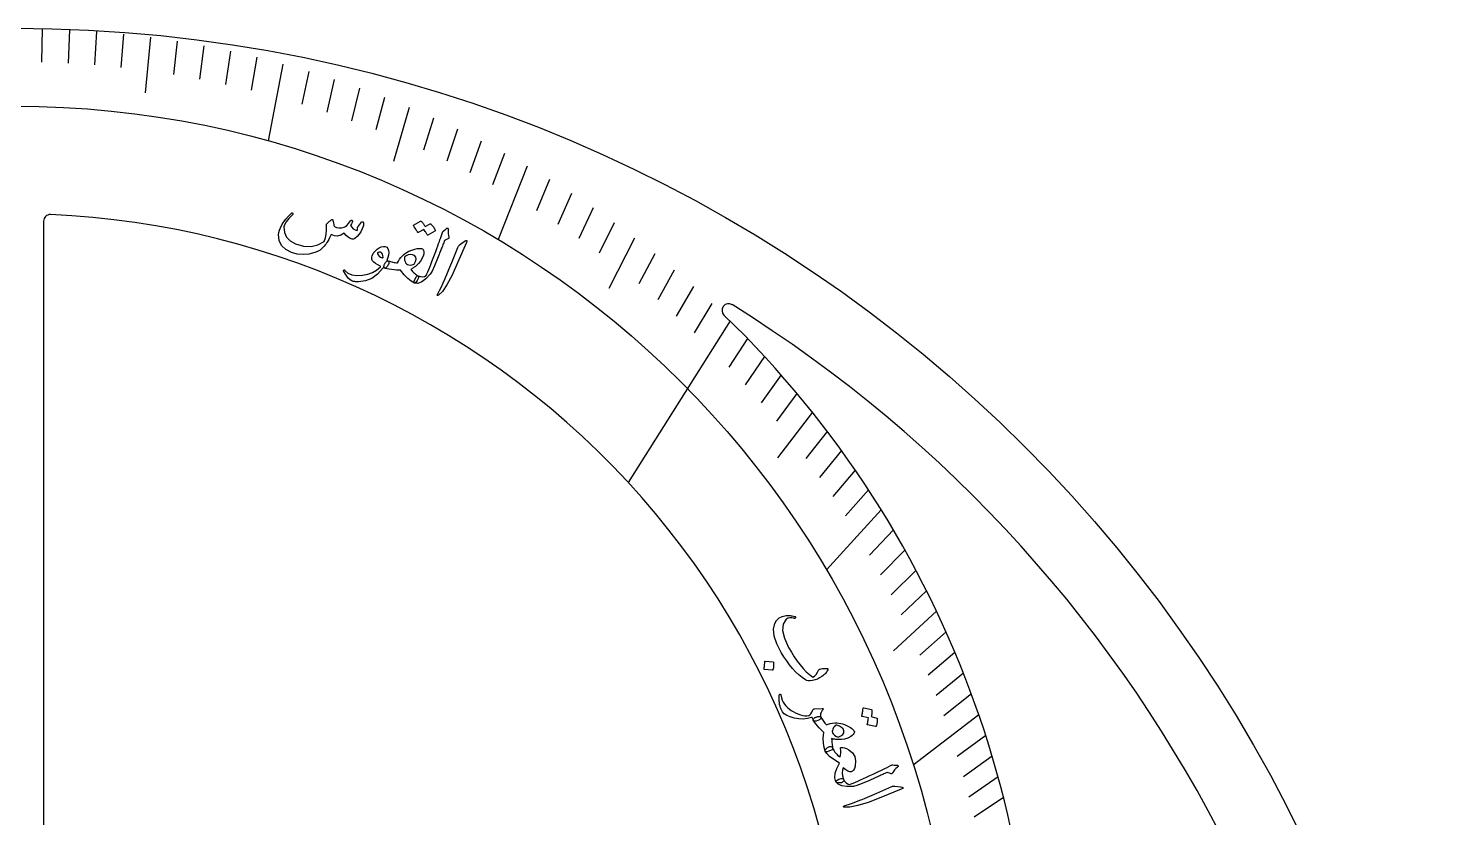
# Model space of a CAD drawing. Header units: millimetres. Extents: x -54 to 54, y -54 to 54.
# Drawn here: x 0.5 to 54, y 24.1 to 54 of the extents above; entities that cross this region are included whole.
import ezdxf

# ---------------------------------------------------------------- set-up
doc = ezdxf.new("R2010")
doc.units = ezdxf.units.MM
for name, color, linetype in [('CUT_INNER', 6, 'Continuous'), ('CUT_OUTER', 1, 'Continuous'), ('ENGRAVE', 7, 'Continuous'), ('ENGRAVE_FINE', 8, 'Continuous'), ('TEXT', 5, 'Continuous')]:
    doc.layers.add(name, color=color, linetype=linetype)

msp = doc.modelspace()

# ---------------------------------------------------------------- linework, layer by layer
at = {"layer": 'CUT_INNER'}
msp.add_lwpolyline([(1.08, 46.702), (1.08, 18.127)], dxfattribs=at)
for centre, radius, start, end in [((1.33, 46.702), 0.25, 87.7148, 180), ((0, 15.431), 31.549, 355.0235, 87.566), ((0, 0), 51.3, 291.4933, 58.0829), ((26.99, 43.331), 0.25, 58.1836, 225.8789), ((0.001, 15.431), 38.568, 353.4773, 45.9517)]:
    msp.add_arc(centre, radius, start, end, dxfattribs=at)
at = {"layer": 'CUT_OUTER'}
msp.add_circle((0, 0), 54, dxfattribs=at)
at = {"layer": 'ENGRAVE'}
for points in [[(10.129, 52.646), (9.57, 49.742)], [(19.373, 48.782), (18.272, 46.008)], [(27.044, 42.93), (23.194, 36.818)], [(32.762, 35.783), (30.687, 33.517)], [(36.452, 28.032), (33.976, 26.128)]]:
    msp.add_lwpolyline(points, dxfattribs=at)
msp.add_circle((0, 15.431), 35.621, dxfattribs=at)
at = {"layer": 'ENGRAVE_FINE'}
for points in [[(1.028, 53.986), (1.004, 52.723)], [(2.055, 53.945), (2.007, 52.682)], [(3.081, 53.877), (3.009, 52.615)], [(4.104, 53.781), (4.007, 52.52)], [(5.122, 53.658), (4.922, 51.56)], [(6.136, 53.509), (5.992, 52.252)], [(7.145, 53.332), (6.977, 52.078)], [(8.147, 53.13), (7.955, 51.878)], [(9.142, 52.901), (8.927, 51.653)], [(11.107, 52.366), (10.844, 51.126)], [(12.074, 52.061), (11.788, 50.825)], [(13.032, 51.732), (12.721, 50.5)], [(13.977, 51.378), (13.644, 50.152)], [(14.911, 51.001), (14.316, 48.966)], [(15.832, 50.601), (15.452, 49.386)], [(16.739, 50.178), (16.336, 48.969)], [(17.632, 49.734), (17.206, 48.532)], [(18.51, 49.268), (18.061, 48.073)], [(20.22, 48.275), (19.726, 47.095)], [(21.05, 47.749), (20.533, 46.577)], [(21.863, 47.205), (21.324, 46.041)], [(22.659, 46.642), (22.098, 45.487)], [(23.437, 46.062), (22.465, 44.152)], [(24.196, 45.466), (23.591, 44.33)], [(24.937, 44.854), (24.311, 43.727)], [(25.659, 44.227), (25.011, 43.11)], [(26.361, 43.585), (25.692, 42.479)], [(27.707, 42.261), (26.997, 41.177)], [(28.351, 41.581), (27.619, 40.508)], [(28.974, 40.889), (28.222, 39.828)], [(29.576, 40.186), (28.804, 39.138)], [(30.159, 39.473), (28.838, 37.745)], [(30.72, 38.751), (29.909, 37.728)], [(31.262, 38.021), (30.431, 37.01)], [(31.782, 37.282), (30.932, 36.285)], [(32.282, 36.536), (31.414, 35.553)], [(33.221, 35.025), (32.316, 34.07)], [(33.66, 34.261), (32.736, 33.321)], [(34.079, 33.493), (33.137, 32.567)], [(34.477, 32.72), (33.518, 31.81)], [(34.855, 31.944), (33.226, 30.451)], [(35.214, 31.165), (34.22, 30.286)], [(35.552, 30.384), (34.542, 29.521)], [(35.872, 29.601), (34.845, 28.754)], [(36.172, 28.817), (35.129, 27.987)], [(36.714, 27.248), (35.641, 26.451)], [(36.958, 26.463), (35.869, 25.683)], [(37.183, 25.679), (36.079, 24.917)], [(37.39, 24.896), (36.272, 24.152)]]:
    msp.add_lwpolyline(points, dxfattribs=at)
at = {"layer": 'TEXT'}
for points in [[(13.107, 46.662), (13.118, 46.674), (13.13, 46.681), (13.141, 46.683), (13.152, 46.68), (13.165, 46.673), (13.174, 46.664), (13.18, 46.652), (13.183, 46.638), (13.184, 46.591), (13.177, 46.537), (13.16, 46.476), (13.134, 46.407), (13.081, 46.301), (13.016, 46.205), (12.94, 46.12), (12.852, 46.047), (12.826, 46.032), (12.801, 46.022), (12.777, 46.017), (12.752, 46.019), (12.674, 46.046), (12.597, 46.093), (12.522, 46.161), (12.448, 46.25), (12.325, 46.173), (12.202, 46.138), (12.079, 46.145), (11.956, 46.193), (11.926, 46.128), (11.896, 46.066), (11.864, 46.007), (11.832, 45.952), (11.799, 45.899), (11.765, 45.849), (11.73, 45.801), (11.694, 45.756), (11.62, 45.677), (11.537, 45.61), (11.443, 45.556), (11.34, 45.513), (11.115, 45.456), (10.895, 45.438), (10.677, 45.459), (10.463, 45.52), (10.238, 45.634), (10.079, 45.785), (9.987, 45.974), (9.962, 46.2), (9.973, 46.275), (9.998, 46.36), (10.038, 46.454), (10.092, 46.558), (10.161, 46.669), (10.244, 46.78), (10.342, 46.892), (10.454, 47.004), (10.463, 47.011), (10.471, 47.014), (10.48, 47.016), (10.49, 47.014), (10.498, 47.01), (10.505, 47.005), (10.511, 46.999), (10.514, 46.991), (10.515, 46.982), (10.514, 46.973), (10.509, 46.964), (10.503, 46.956), (10.357, 46.805), (10.254, 46.676), (10.191, 46.568), (10.169, 46.483), (10.188, 46.272), (10.268, 46.096), (10.41, 45.956), (10.612, 45.849), (10.917, 45.763), (11.198, 45.749), (11.455, 45.807), (11.689, 45.939), (11.738, 46.067), (11.768, 46.209), (11.782, 46.366), (11.777, 46.538), (11.775, 46.556), (11.776, 46.572), (11.78, 46.584), (11.787, 46.593), (11.817, 46.622), (11.846, 46.649), (11.874, 46.674), (11.899, 46.697), (11.923, 46.718), (11.945, 46.736), (11.966, 46.752), (11.984, 46.765), (11.993, 46.77), (12.001, 46.77), (12.008, 46.766), (12.014, 46.757), (12.016, 46.751), (12.019, 46.742), (12.023, 46.73), (12.027, 46.716), (12.032, 46.698), (12.036, 46.678), (12.041, 46.654), (12.045, 46.629), (12.054, 46.579), (12.064, 46.541), (12.074, 46.516), (12.084, 46.504), (12.164, 46.465), (12.252, 46.447), (12.348, 46.449), (12.453, 46.472), (12.498, 46.497), (12.552, 46.545), (12.615, 46.618), (12.688, 46.714), (12.694, 46.723), (12.703, 46.73), (12.714, 46.734), (12.726, 46.735), (12.737, 46.735), (12.746, 46.732), (12.754, 46.728), (12.761, 46.721), (12.765, 46.696), (12.755, 46.657), (12.729, 46.604), (12.69, 46.537), (12.738, 46.472), (12.796, 46.418), (12.863, 46.376), (12.941, 46.345), (12.949, 46.369), (12.954, 46.389), (12.955, 46.405), (12.952, 46.418), (12.948, 46.431), (12.947, 46.442), (12.95, 46.452), (12.955, 46.461)], [(15.703, 46.602), (15.709, 46.603), (15.716, 46.603), (15.724, 46.6), (15.732, 46.595), (15.758, 46.568), (15.782, 46.54), (15.804, 46.512), (15.825, 46.483), (15.844, 46.453), (15.862, 46.422), (15.879, 46.39), (15.894, 46.356), (15.896, 46.347), (15.894, 46.34), (15.89, 46.333), (15.883, 46.327), (15.614, 46.175), (15.609, 46.174), (15.603, 46.177), (15.596, 46.184), (15.589, 46.195), (15.585, 46.204), (15.578, 46.217), (15.567, 46.235), (15.553, 46.257), (15.536, 46.283), (15.515, 46.315), (15.491, 46.351), (15.463, 46.392), (15.254, 46.272), (15.246, 46.269), (15.238, 46.271), (15.231, 46.278), (15.224, 46.29), (15.218, 46.301), (15.209, 46.317), (15.195, 46.338), (15.179, 46.365), (15.158, 46.398), (15.133, 46.437), (15.103, 46.482), (15.068, 46.533), (15.066, 46.54), (15.066, 46.545), (15.068, 46.55), (15.074, 46.553), (15.339, 46.7), (15.345, 46.701), (15.351, 46.701), (15.359, 46.698), (15.367, 46.693), (15.39, 46.672), (15.411, 46.649), (15.431, 46.626), (15.449, 46.602), (15.466, 46.577), (15.481, 46.551), (15.495, 46.525), (15.508, 46.498)], [(16.196, 46.322), (16.243, 46.359), (16.28, 46.39), (16.307, 46.412), (16.324, 46.427), (16.336, 46.436), (16.348, 46.441), (16.359, 46.441), (16.37, 46.437), (16.381, 46.429), (16.388, 46.419), (16.39, 46.405), (16.389, 46.389), (16.381, 46.311), (16.382, 46.236), (16.391, 46.165), (16.408, 46.098), (16.412, 46.077), (16.406, 46.059), (16.392, 46.044), (16.368, 46.031), (16.25, 45.974), (16.232, 45.93), (16.215, 45.887), (16.198, 45.844), (16.182, 45.803), (16.166, 45.762), (16.151, 45.721), (16.136, 45.682), (16.121, 45.643), (15.983, 45.284), (15.868, 45.008), (15.776, 44.813), (15.707, 44.701), (15.538, 44.521), (15.382, 44.404), (15.239, 44.35), (15.108, 44.361), (15.105, 44.362), (15.102, 44.364), (15.099, 44.365), (15.096, 44.367), (15.088, 44.393), (15.096, 44.438), (15.123, 44.501), (15.167, 44.583), (15.186, 44.612), (15.206, 44.63), (15.227, 44.636), (15.249, 44.632), (15.333, 44.607), (15.411, 44.602), (15.482, 44.615), (15.547, 44.647), (15.578, 44.712), (15.612, 44.785), (15.648, 44.869), (15.686, 44.962), (15.727, 45.065), (15.77, 45.176), (15.816, 45.297), (15.864, 45.426), (15.911, 45.552), (15.954, 45.666), (15.991, 45.767), (16.023, 45.856), (16.051, 45.932), (16.074, 45.995), (16.092, 46.044), (16.106, 46.081), (16.165, 46.269), (16.173, 46.286), (16.18, 46.301), (16.188, 46.313), (16.196, 46.322)], [(13.904, 44.917), (13.715, 44.697), (13.499, 44.539), (13.256, 44.443), (12.987, 44.408), (12.952, 44.408), (12.917, 44.409), (12.884, 44.411), (12.851, 44.414), (12.82, 44.419), (12.791, 44.425), (12.763, 44.432), (12.736, 44.441), (12.676, 44.478), (12.607, 44.55), (12.527, 44.656), (12.437, 44.796), (12.428, 44.814), (12.425, 44.829), (12.428, 44.842), (12.435, 44.852), (12.446, 44.857), (12.457, 44.857), (12.469, 44.851), (12.48, 44.84), (12.594, 44.739), (12.742, 44.675), (12.925, 44.648), (13.145, 44.657), (13.339, 44.694), (13.517, 44.759), (13.678, 44.854), (13.823, 44.978), (13.825, 44.984), (13.825, 44.989), (13.824, 44.993), (13.821, 44.997), (13.72, 45.052), (13.636, 45.105), (13.572, 45.157), (13.525, 45.208), (13.498, 45.267), (13.493, 45.333), (13.512, 45.406), (13.555, 45.486), (13.562, 45.496), (13.569, 45.506), (13.576, 45.516), (13.584, 45.526), (13.593, 45.537), (13.602, 45.548), (13.612, 45.559), (13.623, 45.571), (13.699, 45.643), (13.776, 45.696), (13.855, 45.73), (13.934, 45.746), (14.006, 45.742), (14.061, 45.715), (14.101, 45.667), (14.124, 45.598), (14.133, 45.512), (14.126, 45.421), (14.105, 45.323), (14.069, 45.218), (14.075, 45.216), (14.081, 45.213), (14.087, 45.211), (14.092, 45.209), (14.098, 45.207), (14.104, 45.205), (14.11, 45.203), (14.116, 45.2), (14.134, 45.186), (14.144, 45.165), (14.145, 45.138), (14.137, 45.103), (14.124, 45.068), (14.107, 45.034), (14.086, 45.001), (14.062, 44.97), (14.038, 44.944), (14.017, 44.926), (13.999, 44.919), (13.984, 44.921), (13.926, 44.948), (13.923, 44.942), (13.919, 44.935), (13.912, 44.927), (13.904, 44.917)], [(13.92, 45.33), (13.914, 45.401), (13.898, 45.457), (13.87, 45.498), (13.832, 45.524), (13.804, 45.529), (13.777, 45.528), (13.751, 45.523), (13.726, 45.513), (13.716, 45.505), (13.711, 45.495), (13.71, 45.482), (13.713, 45.466), (13.731, 45.424), (13.768, 45.384), (13.823, 45.346), (13.897, 45.31), (13.905, 45.309), (13.912, 45.311), (13.917, 45.318), (13.92, 45.33)], [(15.412, 45.653), (15.416, 45.65), (15.42, 45.648), (15.423, 45.646), (15.426, 45.643), (15.429, 45.641), (15.431, 45.638), (15.434, 45.636), (15.436, 45.633), (15.456, 45.588), (15.464, 45.537), (15.461, 45.48), (15.446, 45.417), (15.4, 45.298), (15.338, 45.191), (15.263, 45.096), (15.172, 45.012), (15.149, 44.993), (15.125, 44.975), (15.1, 44.957), (15.075, 44.94), (15.048, 44.923), (15.021, 44.906), (14.994, 44.89), (14.965, 44.874), (15.003, 44.835), (15.04, 44.798), (15.076, 44.764), (15.112, 44.732), (15.147, 44.703), (15.182, 44.676), (15.216, 44.653), (15.249, 44.632), (15.261, 44.62), (15.264, 44.6), (15.259, 44.573), (15.246, 44.538), (15.207, 44.452), (15.171, 44.394), (15.138, 44.364), (15.108, 44.361), (14.982, 44.427), (14.852, 44.531), (14.72, 44.671), (14.584, 44.849), (14.509, 44.85), (14.427, 44.854), (14.338, 44.862), (14.242, 44.872), (14.146, 44.885), (14.071, 44.898), (14.016, 44.91), (13.98, 44.922), (13.966, 44.934), (13.957, 44.954), (13.954, 44.981), (13.958, 45.015), (13.962, 45.034), (13.968, 45.052), (13.975, 45.07), (13.982, 45.087), (13.992, 45.103), (14.001, 45.119), (14.011, 45.135), (14.022, 45.151), (14.046, 45.177), (14.069, 45.194), (14.091, 45.201), (14.111, 45.198), (14.159, 45.186), (14.205, 45.174), (14.251, 45.163), (14.295, 45.154), (14.339, 45.145), (14.384, 45.137), (14.428, 45.13), (14.472, 45.123), (14.499, 45.195), (14.538, 45.264), (14.588, 45.331), (14.65, 45.395), (14.707, 45.444), (14.767, 45.488), (14.831, 45.529), (14.899, 45.565), (14.97, 45.596), (15.046, 45.623), (15.126, 45.645), (15.211, 45.663), (15.274, 45.671), (15.329, 45.672), (15.375, 45.666), (15.412, 45.653)], [(16.99, 45.931), (17.05, 45.969), (17.085, 45.975), (17.094, 45.949), (17.077, 45.89), (16.74, 45.125), (16.53, 44.657), (16.338, 44.297), (16.166, 44.044), (16.013, 43.897), (15.995, 43.888), (15.982, 43.885), (15.974, 43.888), (15.971, 43.897), (15.971, 43.909), (15.974, 43.922), (15.979, 43.937), (15.988, 43.954), (16.06, 44.082), (16.13, 44.222), (16.199, 44.372), (16.266, 44.534), (16.284, 44.576), (16.332, 44.69), (16.41, 44.875), (16.517, 45.133), (16.748, 45.708), (16.762, 45.737), (16.779, 45.763), (16.797, 45.785), (16.816, 45.802)], [(15.11, 45.402), (15.037, 45.434), (14.955, 45.441), (14.865, 45.423), (14.767, 45.379), (14.745, 45.36), (14.732, 45.329), (14.728, 45.285), (14.734, 45.229), (14.751, 45.171), (14.774, 45.124), (14.805, 45.087), (14.844, 45.061), (14.893, 45.045), (14.952, 45.043), (15.022, 45.054), (15.103, 45.078), (15.15, 45.182), (15.168, 45.27), (15.154, 45.343), (15.11, 45.402)], [(30.74, 29.724), (30.724, 29.691), (30.704, 29.659), (30.681, 29.627), (30.654, 29.595), (30.624, 29.564), (30.591, 29.534), (30.554, 29.505), (30.515, 29.476), (30.432, 29.424), (30.347, 29.381), (30.258, 29.348), (30.166, 29.323), (30.08, 29.309), (30.006, 29.309), (29.944, 29.321), (29.894, 29.346), (29.768, 29.44), (29.645, 29.544), (29.526, 29.659), (29.41, 29.784), (29.297, 29.919), (29.189, 30.065), (29.083, 30.222), (28.981, 30.389), (28.814, 30.716), (28.718, 31.006), (28.693, 31.261), (28.74, 31.483), (28.808, 31.601), (28.901, 31.691), (29.021, 31.752), (29.167, 31.784), (29.201, 31.786), (29.237, 31.787), (29.275, 31.785), (29.314, 31.782), (29.355, 31.777), (29.398, 31.77), (29.443, 31.762), (29.489, 31.751), (29.503, 31.747), (29.513, 31.74), (29.521, 31.731), (29.525, 31.72), (29.527, 31.712), (29.525, 31.703), (29.52, 31.695), (29.513, 31.686), (29.505, 31.68), (29.497, 31.676), (29.486, 31.675), (29.476, 31.677), (29.431, 31.686), (29.387, 31.692), (29.343, 31.694), (29.3, 31.693), (29.261, 31.688), (29.226, 31.677), (29.196, 31.661), (29.169, 31.641), (29.053, 31.455), (29.03, 31.216), (29.099, 30.923), (29.259, 30.575), (29.363, 30.392), (29.469, 30.221), (29.579, 30.062), (29.692, 29.916), (29.808, 29.781), (29.929, 29.659), (30.053, 29.549), (30.182, 29.45), (30.24, 29.492), (30.297, 29.554), (30.353, 29.635), (30.408, 29.736), (30.416, 29.742), (30.431, 29.749), (30.454, 29.756), (30.485, 29.765), (30.489, 29.765), (30.491, 29.765), (30.494, 29.766), (30.496, 29.766), (30.54, 29.774), (30.59, 29.78), (30.648, 29.783), (30.712, 29.784), (30.734, 29.781), (30.745, 29.77), (30.748, 29.751), (30.74, 29.724)], [(28.671, 30.026), (28.676, 30.024), (28.681, 30.02), (28.685, 30.014), (28.689, 30.006), (28.694, 29.937), (28.692, 29.868), (28.682, 29.801), (28.666, 29.734), (28.662, 29.726), (28.657, 29.721), (28.651, 29.718), (28.643, 29.719), (28.344, 29.739), (28.336, 29.742), (28.331, 29.748), (28.33, 29.757), (28.332, 29.77), (28.334, 29.781), (28.337, 29.799), (28.34, 29.822), (28.344, 29.852), (28.348, 29.889), (28.352, 29.932), (28.357, 29.983), (28.362, 30.041), (28.363, 30.049), (28.366, 30.054), (28.371, 30.056), (28.377, 30.056)], [(30.242, 28.254), (30.533, 28.263), (30.557, 28.261), (30.571, 28.255), (30.575, 28.244), (30.568, 28.23), (30.535, 28.186), (30.508, 28.145), (30.487, 28.108), (30.472, 28.073), (30.464, 28.039), (30.462, 28.005), (30.466, 27.971), (30.477, 27.937), (30.482, 27.901), (30.465, 27.867), (30.428, 27.835), (30.369, 27.806), (30.306, 27.786), (30.256, 27.781), (30.219, 27.793), (30.194, 27.821), (30.183, 27.845), (30.172, 27.87), (30.162, 27.896), (30.152, 27.922), (30.149, 27.927), (30.144, 27.929), (30.137, 27.93), (30.127, 27.93), (29.972, 27.885), (29.811, 27.865), (29.645, 27.87), (29.473, 27.899), (29.315, 27.945), (29.189, 28), (29.095, 28.065), (29.034, 28.139), (28.992, 28.215), (28.959, 28.288), (28.935, 28.357), (28.92, 28.421), (28.915, 28.454), (28.911, 28.489), (28.908, 28.528), (28.905, 28.569), (28.903, 28.613), (28.903, 28.659), (28.904, 28.709), (28.907, 28.761), (28.907, 28.773), (28.909, 28.784), (28.913, 28.793), (28.919, 28.799), (28.928, 28.805), (28.936, 28.808), (28.944, 28.808), (28.95, 28.806), (28.956, 28.801), (28.961, 28.795), (28.965, 28.787), (28.966, 28.777), (28.989, 28.675), (29.02, 28.584), (29.057, 28.502), (29.101, 28.431), (29.155, 28.365), (29.216, 28.304), (29.282, 28.248), (29.355, 28.196), (29.435, 28.148), (29.52, 28.104), (29.612, 28.064), (29.71, 28.028), (29.795, 28.006), (29.875, 27.993), (29.951, 27.991), (30.021, 27.998), (30.063, 28.022), (30.103, 28.066), (30.143, 28.13), (30.181, 28.213), (30.19, 28.229), (30.204, 28.241), (30.221, 28.249), (30.242, 28.254)], [(31.743, 27.401), (31.744, 27.396), (31.746, 27.392), (31.747, 27.388), (31.747, 27.384), (31.748, 27.38), (31.748, 27.377), (31.748, 27.373), (31.747, 27.369), (31.732, 27.323), (31.704, 27.28), (31.663, 27.24), (31.61, 27.203), (31.495, 27.147), (31.378, 27.109), (31.258, 27.089), (31.134, 27.088), (31.105, 27.09), (31.075, 27.093), (31.044, 27.096), (31.014, 27.101), (30.983, 27.106), (30.951, 27.111), (30.92, 27.118), (30.888, 27.125), (30.89, 27.071), (30.892, 27.019), (30.896, 26.969), (30.901, 26.922), (30.907, 26.876), (30.915, 26.833), (30.925, 26.793), (30.936, 26.755), (30.936, 26.739), (30.925, 26.722), (30.903, 26.705), (30.87, 26.688), (30.783, 26.651), (30.717, 26.632), (30.672, 26.632), (30.648, 26.65), (30.6, 26.784), (30.574, 26.948), (30.571, 27.14), (30.589, 27.363), (30.535, 27.415), (30.477, 27.473), (30.416, 27.539), (30.352, 27.611), (30.291, 27.685), (30.244, 27.745), (30.211, 27.791), (30.193, 27.824), (30.19, 27.843), (30.197, 27.863), (30.213, 27.885), (30.239, 27.908), (30.255, 27.919), (30.271, 27.929), (30.288, 27.937), (30.305, 27.944), (30.323, 27.95), (30.34, 27.956), (30.359, 27.961), (30.377, 27.965), (30.413, 27.969), (30.441, 27.966), (30.462, 27.956), (30.476, 27.94), (30.502, 27.899), (30.528, 27.859), (30.555, 27.82), (30.581, 27.783), (30.608, 27.747), (30.636, 27.712), (30.663, 27.677), (30.691, 27.642), (30.76, 27.676), (30.835, 27.701), (30.917, 27.717), (31.006, 27.724), (31.081, 27.721), (31.155, 27.713), (31.23, 27.7), (31.304, 27.681), (31.378, 27.656), (31.453, 27.625), (31.527, 27.587), (31.601, 27.543), (31.654, 27.506), (31.695, 27.471), (31.724, 27.435), (31.743, 27.401)], [(32.597, 27.906), (32.603, 27.903), (32.608, 27.898), (32.611, 27.891), (32.614, 27.882), (32.615, 27.844), (32.614, 27.808), (32.611, 27.772), (32.607, 27.736), (32.602, 27.701), (32.594, 27.666), (32.584, 27.631), (32.573, 27.596), (32.568, 27.588), (32.562, 27.584), (32.554, 27.581), (32.545, 27.582), (32.244, 27.65), (32.239, 27.653), (32.237, 27.66), (32.237, 27.669), (32.239, 27.682), (32.242, 27.692), (32.246, 27.706), (32.25, 27.726), (32.254, 27.752), (32.259, 27.783), (32.265, 27.82), (32.271, 27.863), (32.278, 27.912), (32.043, 27.965), (32.035, 27.968), (32.031, 27.975), (32.03, 27.985), (32.033, 27.998), (32.036, 28.01), (32.04, 28.028), (32.045, 28.053), (32.05, 28.084), (32.057, 28.123), (32.065, 28.169), (32.073, 28.222), (32.081, 28.283), (32.084, 28.29), (32.088, 28.294), (32.093, 28.295), (32.099, 28.294), (32.394, 28.224), (32.399, 28.221), (32.404, 28.216), (32.407, 28.209), (32.41, 28.2), (32.413, 28.169), (32.413, 28.138), (32.412, 28.107), (32.409, 28.077), (32.405, 28.047), (32.399, 28.018), (32.392, 27.989), (32.383, 27.961)], [(31.351, 27.418), (31.318, 27.491), (31.262, 27.552), (31.184, 27.599), (31.082, 27.633), (31.053, 27.634), (31.022, 27.619), (30.99, 27.589), (30.957, 27.543), (30.93, 27.49), (30.915, 27.439), (30.913, 27.391), (30.924, 27.345), (30.95, 27.301), (30.993, 27.259), (31.052, 27.22), (31.128, 27.183), (31.232, 27.228), (31.305, 27.282), (31.344, 27.345), (31.351, 27.418)], [(31.337, 25.591), (31.345, 25.542), (31.334, 25.504), (31.304, 25.476), (31.255, 25.459), (31.173, 25.45), (31.111, 25.453), (31.069, 25.469), (31.046, 25.497), (31.012, 25.647), (31.023, 25.813), (31.08, 25.996), (31.181, 26.196), (30.971, 26.331), (30.812, 26.451), (30.704, 26.557), (30.648, 26.65), (30.644, 26.686), (30.657, 26.721), (30.687, 26.756), (30.734, 26.791), (30.802, 26.822), (30.859, 26.826), (30.903, 26.804), (30.936, 26.755), (30.958, 26.708), (30.983, 26.663), (31.012, 26.619), (31.043, 26.577), (31.078, 26.537), (31.115, 26.499), (31.157, 26.462), (31.201, 26.428), (31.227, 26.499), (31.239, 26.578), (31.239, 26.667), (31.225, 26.763), (31.226, 26.773), (31.231, 26.781), (31.24, 26.787), (31.255, 26.792), (31.309, 26.795), (31.375, 26.782), (31.453, 26.752), (31.541, 26.707), (31.677, 26.594), (31.762, 26.453), (31.794, 26.285), (31.774, 26.089), (31.748, 26.001), (31.716, 25.935), (31.677, 25.891), (31.632, 25.869), (31.575, 25.87), (31.505, 25.895), (31.422, 25.944), (31.325, 26.017), (31.297, 25.932), (31.29, 25.833), (31.303, 25.72), (31.337, 25.591)], [(33.196, 26.134), (33.256, 26.128), (33.304, 26.124), (33.339, 26.121), (33.361, 26.12), (33.376, 26.118), (33.388, 26.113), (33.396, 26.105), (33.401, 26.095), (33.404, 26.082), (33.401, 26.069), (33.393, 26.058), (33.381, 26.047), (33.321, 25.997), (33.269, 25.943), (33.225, 25.886), (33.191, 25.826), (33.179, 25.809), (33.163, 25.8), (33.141, 25.799), (33.115, 25.806), (32.991, 25.849), (32.948, 25.83), (32.905, 25.811), (32.864, 25.792), (32.823, 25.774), (32.783, 25.756), (32.743, 25.738), (32.705, 25.72), (32.667, 25.703), (32.318, 25.543), (32.042, 25.426), (31.84, 25.352), (31.712, 25.32), (31.465, 25.31), (31.272, 25.336), (31.132, 25.398), (31.046, 25.497), (31.045, 25.5), (31.044, 25.503), (31.043, 25.506), (31.042, 25.51), (31.054, 25.534), (31.092, 25.56), (31.155, 25.587), (31.244, 25.614), (31.277, 25.622), (31.304, 25.62), (31.324, 25.61), (31.337, 25.591), (31.38, 25.515), (31.431, 25.457), (31.491, 25.416), (31.561, 25.394), (31.628, 25.418), (31.703, 25.447), (31.787, 25.482), (31.88, 25.521), (31.981, 25.566), (32.09, 25.615), (32.207, 25.669), (32.331, 25.728), (32.454, 25.785), (32.564, 25.836), (32.662, 25.882), (32.747, 25.923), (32.819, 25.958), (32.88, 25.987), (32.928, 26.009), (32.964, 26.026), (33.137, 26.119), (33.155, 26.126), (33.171, 26.131), (33.184, 26.133), (33.196, 26.134)], [(33.489, 25.3), (33.559, 25.285), (33.588, 25.265), (33.576, 25.239), (33.523, 25.209), (32.746, 24.899), (32.269, 24.712), (31.879, 24.59), (31.579, 24.53), (31.367, 24.532), (31.348, 24.538), (31.337, 24.545), (31.334, 24.553), (31.338, 24.562), (31.346, 24.57), (31.357, 24.578), (31.371, 24.584), (31.389, 24.59), (31.53, 24.632), (31.678, 24.682), (31.833, 24.741), (31.994, 24.81), (32.036, 24.827), (32.15, 24.874), (32.336, 24.952), (32.593, 25.061), (33.16, 25.31), (33.191, 25.321), (33.221, 25.328), (33.248, 25.331), (33.275, 25.329)]]:
    msp.add_lwpolyline(points, close=True, dxfattribs=at)

doc.saveas('drawing.dxf')
